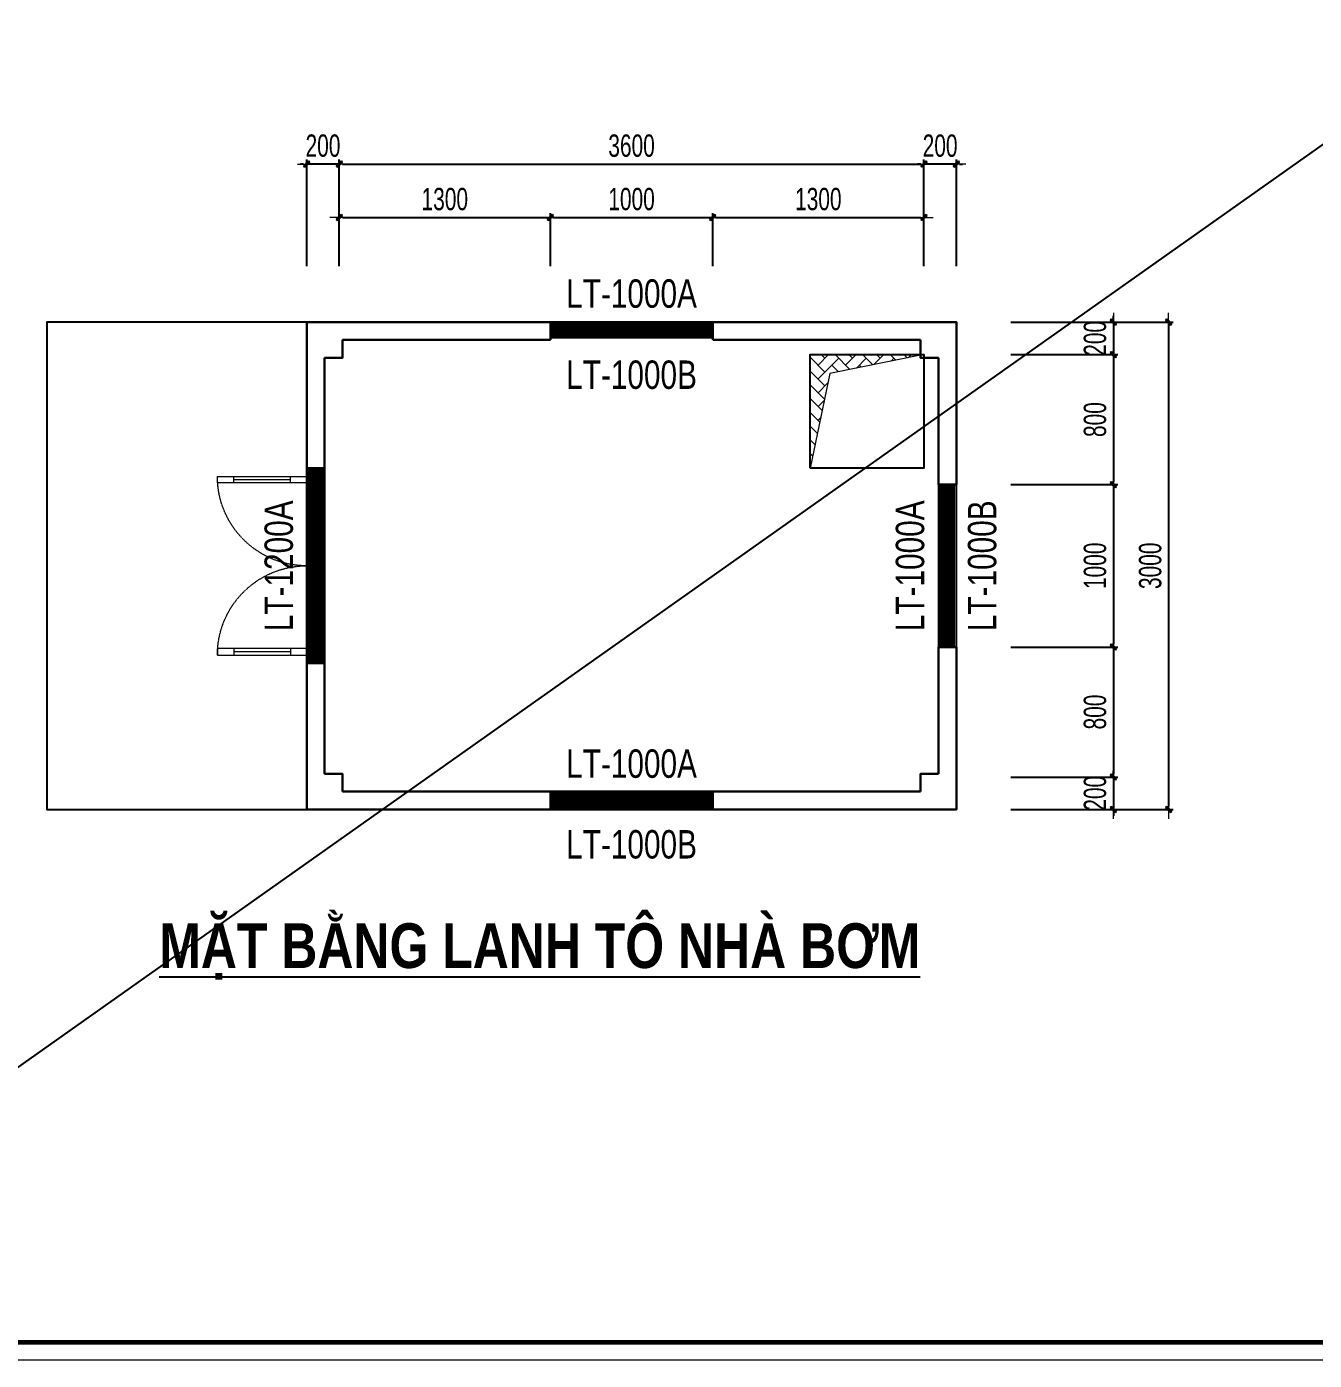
# Model space of a CAD drawing. Header units: millimetres. Extents: x 142758 to 365363, y -504867 to -415100.
# Drawn here: x 293044 to 300973, y -478817 to -470608 of the extents above; entities that cross this region are included whole.
import ezdxf
from ezdxf.enums import TextEntityAlignment as Align

# ---------------------------------------------------------------- set-up
doc = ezdxf.new("R2010")
doc.units = ezdxf.units.MM
doc.header["$LTSCALE"] = 20
doc.header["$MEASUREMENT"] = 0
doc.header["$PDMODE"] = 32
doc.linetypes.add('HIDDEN2', pattern=[0.1875, 0.125, -0.0625])
doc.linetypes.add('HIDDENX2', pattern=[0.75, 0.5, -0.25])
doc.layers.get('Defpoints').update_dxf_attribs({"color": 1})
for name, color, linetype, lineweight in [('03', 252, 'Continuous', 30), ('ISO', 153, 'Continuous', 13), ('LC Dim', 8, 'Continuous', 18), ('LC Hatch', 252, 'Continuous', 9), ('LC ISO', 153, 'Continuous', 13), ('LC Net dam 1', 30, 'Continuous', 30), ('LC Net thay', 7, 'Continuous', 25), ('LC Text1', 3, 'Continuous', 20), ('LC Text2', 7, 'Continuous', 25), ('NetMo', 9, 'HIDDENX2', 0)]:
    doc.layers.add(name, color=color, linetype=linetype, lineweight=lineweight)
for name, color, linetype in [('KCS_LANH_TO', 3, 'Continuous'), ('KCS_TEXT', 2, 'Continuous'), ('Khungten_LCDI', 7, 'Continuous')]:
    doc.layers.add(name, color=color, linetype=linetype)
doc.layers.add('KCS_Plotter', color=11, linetype='Continuous', plot=False)
doc.styles.add('HOATBIF', font='hoatbif.shx', dxfattribs={"width": 0.7})
doc.styles.add('KCS_SMTEXT', font='arial_0.ttf', dxfattribs={"width": 0.7})
doc.styles.add('Khungten', font='VHAVAN.TTF', dxfattribs={"width": 0.9, "height": 5000})
doc.styles.add('LC 1', font='VHAVANB.TTF')
doc.styles.add('LC3', font='VHARIALB.TTF', dxfattribs={"width": 0.8})
doc.styles.add('Title', font='VHBLACK.TTF', dxfattribs={"width": 0.8})
doc.dimstyles.new('MONG', dxfattribs={"dimscale": 50, "dimtxt": 2.5, "dimasz": 0.35, "dimexe": 0.5, "dimexo": 0, "dimgap": 0.8, "dimtad": 1, "dimdec": 0, "dimzin": 0, "dimdsep": 46, "dimtxsty": 'HOATBIF', "dimblk1": 'DOT', "dimblk2": 'DOT', "dimsah": 1, "dimcen": -1, "dimdle": 1, "dimclrd": 256, "dimclre": 256, "dimclrt": 4, "dimadec": 3, "dimazin": 2, "dimtfac": 0.333333, "dimtdec": 0, "dimtix": 1, "dimtmove": 2, "dimatfit": 3, "dimldrblk": 'DOT', "dimfxl": 1, "dimtvp": 0.833333, "dimtolj": 1, "dimtzin": 0, "dimarcsym": 0})

# ---------------------------------------------------------------- blocks, each defined once
blk = doc.blocks.new('lcdi fix')
at = {"layer": 'Defpoints', "lineweight": 0}
blk.add_lwpolyline([(-1200, -14850), (-1200, 14850), (40800, 14850), (40800, -14850)], close=True, dxfattribs=at)
at = {"layer": 'Khungten_LCDI', "color": 5, "lineweight": 60}
blk.add_lwpolyline([(0, -14650), (0, 14650), (40600, 14650), (40600, -14650)], close=True, dxfattribs=at)
at = {"color": 7, "style": 'Khungten', "width": 0.8}
for tag, p in [('REVISION', (39499, -10746)), ('NGAYHT', (39546, -11609))]:
    blk.add_attdef(tag, text='', height=200, dxfattribs=at).set_placement(p, align=Align.CENTER)
at = {"layer": 'LC Text1', "style": 'Title', "width": 1.485915}
for tag, p, p2 in [('TENBANVE1', (36913, -8886), (40339, -8886)), ('TENBANVE2', (36913, -9562), (40339, -9562))]:
    blk.add_attdef(tag, text='', height=250, dxfattribs=at).set_placement(p, p2, align=Align.FIT)
at = {"layer": 'LC Text1', "style": 'Title', "width": 0.7}
blk.add_attdef('SOBANVE', text='', height=250, dxfattribs=at).set_placement((39562, -13896), align=Align.CENTER)
blk = doc.blocks.new('DOT')
at = {"layer": 'LC Dim'}
blk.add_line((-3, 0), (3, 0), dxfattribs=at)
at = {"layer": 'LC Dim', "color": 4}
blk.add_line((-1, -1), (1, 1), dxfattribs=at)
blk.add_lwpolyline([(0.5, 1), (-1, -0.5), (-0.5, -1), (1, 0.5)], close=True, dxfattribs=at)
blk = doc.blocks.new('*D370')
at = {"layer": 'Defpoints', "color": 0, "ltscale": 2, "transparency": 16777216}
for p in [(298568.83538, -471453.79265), (294968.83538, -472082), (298568.83538, -472082)]:
    blk.add_point(p, dxfattribs=at)
at = {"layer": 'LC Dim', "lineweight": -2, "ltscale": 2, "transparency": 16777216}
for p, q in [((294968.83538, -472082), (294968.83538, -471426.29265)), ((298568.83538, -472082), (298568.83538, -471426.29265)), ((294988.08538, -471453.79265), (298549.58538, -471453.79265))]:
    blk.add_line(p, q, dxfattribs=at)
at = {"layer": 'LC Dim', "lineweight": -2, "ltscale": 2, "transparency": 16777216, "xscale": 19.25, "yscale": 19.25, "zscale": 19.25, "rotation": 180}
blk.add_blockref('DOT', (294968.83538, -471453.79265), dxfattribs=at)
at = {"layer": 'LC Dim', "lineweight": -2, "ltscale": 2, "transparency": 16777216, "xscale": 19.25, "yscale": 19.25, "zscale": 19.25}
blk.add_blockref('DOT', (298568.83538, -471453.79265), dxfattribs=at)
at = {"layer": 'LC Dim', "color": 4, "ltscale": 2, "transparency": 16777216, "insert": (296768.83538, -471341.04265), "char_height": 137.5, "attachment_point": 5, "style": 'HOATBIF'}
blk.add_mtext('\\A1;3600', dxfattribs=at)
blk = doc.blocks.new('_Dot')
at = {"color": 0, "linetype": 'ByBlock', "lineweight": -2}
blk.add_line((-0.5, 0), (-1, 0), dxfattribs=at)
at = {"color": 0, "linetype": 'ByBlock', "const_width": 0.5}
blk.add_lwpolyline([(-0.25, 0, 1), (0.25, 0, 1)], format="xyb", close=True, dxfattribs=at)
blk = doc.blocks.new('*D371')
at = {"layer": 'Defpoints', "color": 0, "ltscale": 2, "transparency": 16777216}
for p in [(294768.83538, -471453.79265), (294768.83538, -472082), (294968.83538, -472082)]:
    blk.add_point(p, dxfattribs=at)
at = {"layer": 'LC Dim', "lineweight": -2, "ltscale": 2, "transparency": 16777216}
for p, q in [((294768.83538, -472082), (294768.83538, -471426.29265)), ((294968.83538, -472082), (294968.83538, -471426.29265)), ((294749.58538, -471453.79265), (294730.33538, -471453.79265)), ((294968.83538, -471453.79265), (294768.83538, -471453.79265)), ((294988.08538, -471453.79265), (295007.33538, -471453.79265))]:
    blk.add_line(p, q, dxfattribs=at)
at = {"layer": 'LC Dim', "lineweight": -2, "ltscale": 2, "transparency": 16777216, "xscale": 19.25, "yscale": 19.25, "zscale": 19.25}
blk.add_blockref('DOT', (294768.83538, -471453.79265), dxfattribs=at)
at = {"layer": 'LC Dim', "lineweight": -2, "ltscale": 2, "transparency": 16777216, "xscale": 19.25, "yscale": 19.25, "zscale": 19.25, "rotation": 180}
blk.add_blockref('DOT', (294968.83538, -471453.79265), dxfattribs=at)
at = {"layer": 'LC Dim', "color": 4, "ltscale": 2, "transparency": 16777216, "insert": (294868.83538, -471341.04265), "char_height": 137.5, "attachment_point": 5, "style": 'HOATBIF'}
blk.add_mtext('\\A1;200', dxfattribs=at)
blk = doc.blocks.new('*D372')
at = {"layer": 'Defpoints', "color": 0, "ltscale": 2, "transparency": 16777216}
for p in [(299105, -472426.3), (299105, -472626.3), (299735.7, -472626.3)]:
    blk.add_point(p, dxfattribs=at)
at = {"layer": 'LC Dim', "lineweight": -2, "ltscale": 2, "transparency": 16777216}
for p, q in [((299105, -472426.3), (299763.2, -472426.3)), ((299735.7, -472407), (299735.7, -472387.8)), ((299735.7, -472426.3), (299735.7, -472626.3)), ((299105, -472626.3), (299763.2, -472626.3)), ((299735.7, -472645.5), (299735.7, -472664.8))]:
    blk.add_line(p, q, dxfattribs=at)
at = {"layer": 'LC Dim', "lineweight": -2, "ltscale": 2, "transparency": 16777216, "xscale": 19.25, "yscale": 19.25, "zscale": 19.25}
for p, rotation in [((299735.7, -472426.3), 270), ((299735.7, -472626.3), 90)]:
    blk.add_blockref('DOT', p, dxfattribs=dict(at, rotation=rotation))
at = {"layer": 'LC Dim', "color": 4, "ltscale": 2, "transparency": 16777216, "insert": (299623, -472526.3), "char_height": 137.5, "attachment_point": 5, "rotation": 90, "style": 'HOATBIF'}
blk.add_mtext('\\A1;200', dxfattribs=at)
blk = doc.blocks.new('*D373')
at = {"layer": 'Defpoints', "color": 0, "ltscale": 2, "transparency": 16777216}
for p in [(299105, -472426.3), (299105, -475426.3), (300075.7, -475426.3)]:
    blk.add_point(p, dxfattribs=at)
at = {"layer": 'LC Dim', "lineweight": -2, "ltscale": 2, "transparency": 16777216}
for p, q in [((299105, -472426.3), (300103.2, -472426.3)), ((300075.7, -472445.5), (300075.7, -475407)), ((299105, -475426.3), (300103.2, -475426.3))]:
    blk.add_line(p, q, dxfattribs=at)
at = {"layer": 'LC Dim', "lineweight": -2, "ltscale": 2, "transparency": 16777216, "xscale": 19.25, "yscale": 19.25, "zscale": 19.25}
for p, rotation in [((300075.7, -472426.3), 90), ((300075.7, -475426.3), 270)]:
    blk.add_blockref('DOT', p, dxfattribs=dict(at, rotation=rotation))
at = {"layer": 'LC Dim', "color": 4, "ltscale": 2, "transparency": 16777216, "insert": (299962.9, -473926.3), "char_height": 137.5, "attachment_point": 5, "rotation": 90, "style": 'HOATBIF'}
blk.add_mtext('\\A1;3000', dxfattribs=at)
blk = doc.blocks.new('*D374')
at = {"layer": 'Defpoints', "color": 0, "ltscale": 2, "transparency": 16777216}
for p in [(299105, -472626.3), (299105, -473426.3), (299735.7, -473426.3)]:
    blk.add_point(p, dxfattribs=at)
at = {"layer": 'LC Dim', "lineweight": -2, "ltscale": 2, "transparency": 16777216}
for p, q in [((299105, -472626.3), (299763.2, -472626.3)), ((299735.7, -472645.5), (299735.7, -473407)), ((299105, -473426.3), (299763.2, -473426.3))]:
    blk.add_line(p, q, dxfattribs=at)
at = {"layer": 'LC Dim', "lineweight": -2, "ltscale": 2, "transparency": 16777216, "xscale": 19.25, "yscale": 19.25, "zscale": 19.25}
for p, rotation in [((299735.7, -472626.3), 90), ((299735.7, -473426.3), 270)]:
    blk.add_blockref('DOT', p, dxfattribs=dict(at, rotation=rotation))
at = {"layer": 'LC Dim', "color": 4, "ltscale": 2, "transparency": 16777216, "insert": (299623, -473026.3), "char_height": 137.5, "attachment_point": 5, "rotation": 90, "style": 'HOATBIF'}
blk.add_mtext('\\A1;800', dxfattribs=at)
blk = doc.blocks.new('*D375')
at = {"layer": 'Defpoints', "color": 0, "ltscale": 2, "transparency": 16777216}
for p in [(299105, -475226.3), (299105, -475426.3), (299735.7, -475426.3)]:
    blk.add_point(p, dxfattribs=at)
at = {"layer": 'LC Dim', "lineweight": -2, "ltscale": 2, "transparency": 16777216}
for p, q in [((299735.7, -475207), (299735.7, -475187.8)), ((299105, -475226.3), (299763.2, -475226.3)), ((299735.7, -475226.3), (299735.7, -475426.3)), ((299105, -475426.3), (299763.2, -475426.3)), ((299735.7, -475445.5), (299735.7, -475464.8))]:
    blk.add_line(p, q, dxfattribs=at)
at = {"layer": 'LC Dim', "lineweight": -2, "ltscale": 2, "transparency": 16777216, "xscale": 19.25, "yscale": 19.25, "zscale": 19.25}
for p, rotation in [((299735.7, -475226.3), 270), ((299735.7, -475426.3), 90)]:
    blk.add_blockref('DOT', p, dxfattribs=dict(at, rotation=rotation))
at = {"layer": 'LC Dim', "color": 4, "ltscale": 2, "transparency": 16777216, "insert": (299623, -475326.3), "char_height": 137.5, "attachment_point": 5, "rotation": 90, "style": 'HOATBIF'}
blk.add_mtext('\\A1;200', dxfattribs=at)
blk = doc.blocks.new('*D376')
at = {"layer": 'Defpoints', "color": 0, "ltscale": 2, "transparency": 16777216}
for p in [(299105, -474426.3), (299105, -475226.3), (299735.7, -475226.3)]:
    blk.add_point(p, dxfattribs=at)
at = {"layer": 'LC Dim', "lineweight": -2, "ltscale": 2, "transparency": 16777216}
for p, q in [((299105, -474426.3), (299763.2, -474426.3)), ((299735.7, -474445.5), (299735.7, -475207)), ((299105, -475226.3), (299763.2, -475226.3))]:
    blk.add_line(p, q, dxfattribs=at)
at = {"layer": 'LC Dim', "lineweight": -2, "ltscale": 2, "transparency": 16777216, "xscale": 19.25, "yscale": 19.25, "zscale": 19.25}
for p, rotation in [((299735.7, -474426.3), 90), ((299735.7, -475226.3), 270)]:
    blk.add_blockref('DOT', p, dxfattribs=dict(at, rotation=rotation))
at = {"layer": 'LC Dim', "color": 4, "ltscale": 2, "transparency": 16777216, "insert": (299623, -474826.3), "char_height": 137.5, "attachment_point": 5, "rotation": 90, "style": 'HOATBIF'}
blk.add_mtext('\\A1;800', dxfattribs=at)
blk = doc.blocks.new('*D377')
at = {"layer": 'Defpoints', "color": 0, "ltscale": 2, "transparency": 16777216}
for p in [(299105, -473426.3), (299105, -474426.3), (299735.7, -474426.3)]:
    blk.add_point(p, dxfattribs=at)
at = {"layer": 'LC Dim', "lineweight": -2, "ltscale": 2, "transparency": 16777216}
for p, q in [((299105, -473426.3), (299763.2, -473426.3)), ((299735.7, -473445.5), (299735.7, -474407)), ((299105, -474426.3), (299763.2, -474426.3))]:
    blk.add_line(p, q, dxfattribs=at)
at = {"layer": 'LC Dim', "lineweight": -2, "ltscale": 2, "transparency": 16777216, "xscale": 19.25, "yscale": 19.25, "zscale": 19.25}
for p, rotation in [((299735.7, -473426.3), 90), ((299735.7, -474426.3), 270)]:
    blk.add_blockref('DOT', p, dxfattribs=dict(at, rotation=rotation))
at = {"layer": 'LC Dim', "color": 4, "ltscale": 2, "transparency": 16777216, "insert": (299623, -473926.3), "char_height": 137.5, "attachment_point": 5, "rotation": 90, "style": 'HOATBIF'}
blk.add_mtext('\\A1;1000', dxfattribs=at)
blk = doc.blocks.new('*D378')
at = {"layer": 'Defpoints', "color": 0, "ltscale": 2, "transparency": 16777216}
for p in [(298568.83538, -471453.79265), (298568.83538, -472082), (298768.83538, -472082)]:
    blk.add_point(p, dxfattribs=at)
at = {"layer": 'LC Dim', "lineweight": -2, "ltscale": 2, "transparency": 16777216}
for p, q in [((298568.83538, -472082), (298568.83538, -471426.29265)), ((298768.83538, -472082), (298768.83538, -471426.29265)), ((298549.58538, -471453.79265), (298530.33538, -471453.79265)), ((298768.83538, -471453.79265), (298568.83538, -471453.79265)), ((298788.08538, -471453.79265), (298807.33538, -471453.79265))]:
    blk.add_line(p, q, dxfattribs=at)
at = {"layer": 'LC Dim', "lineweight": -2, "ltscale": 2, "transparency": 16777216, "xscale": 19.25, "yscale": 19.25, "zscale": 19.25}
blk.add_blockref('DOT', (298568.83538, -471453.79265), dxfattribs=at)
at = {"layer": 'LC Dim', "lineweight": -2, "ltscale": 2, "transparency": 16777216, "xscale": 19.25, "yscale": 19.25, "zscale": 19.25, "rotation": 180}
blk.add_blockref('DOT', (298768.83538, -471453.79265), dxfattribs=at)
at = {"layer": 'LC Dim', "color": 4, "ltscale": 2, "transparency": 16777216, "insert": (298668.83538, -471341.04265), "char_height": 137.5, "attachment_point": 5, "style": 'HOATBIF'}
blk.add_mtext('\\A1;200', dxfattribs=at)
blk = doc.blocks.new('TIEUDE1')
at = {"layer": 'LC Text2', "color": 7, "style": 'LC 1'}
blk.add_attdef('TIªU§Ò', text='', height=5, dxfattribs=at).set_placement((0, 0), align=Align.BOTTOM_CENTER)
blk.add_attdef('TL', text='', height=3, dxfattribs=at).set_placement((0, -2), align=Align.TOP_CENTER)
blk = doc.blocks.new('*U23')
for p, q in [((-450, 1110), (-450, 1150)), ((-100, 1110), (-100, 1150)), ((-100, 1130), (-450, 1130)), ((-450, 90), (-450, 50)), ((-100, 90), (-100, 50)), ((-100, 70), (-450, 70))]:
    blk.add_line(p, q)
for points in [[(0, 1150), (0, 1110), (-550, 1110), (-550, 1150)], [(0, 50), (0, 90), (-550, 90), (-550, 50)]]:
    blk.add_lwpolyline(points, close=True)
at = {"linetype": 'HIDDEN2'}
for centre, start, end in [((0, 1150), 180.00004, 270), ((0, 50), 90, 179.99996)]:
    blk.add_arc(centre, 550, start, end, dxfattribs=at)
at = {"layer": '03'}
for points in [[(110, 1200), (110, 1140), (40, 1140), (40, 1150), (0, 1150), (0, 1200)], [(110, 0), (110, 60), (40, 60), (40, 50), (0, 50), (0, 0)]]:
    blk.add_lwpolyline(points, close=True, dxfattribs=at)
blk = doc.blocks.new('*D379')
at = {"layer": 'Defpoints', "color": 0, "ltscale": 2, "transparency": 16777216}
for p in [(296268.83538, -471782.5), (294968.83538, -472082), (296268.83538, -472082)]:
    blk.add_point(p, dxfattribs=at)
at = {"layer": 'LC Dim', "lineweight": -2, "ltscale": 2, "transparency": 16777216}
for p, q in [((294968.83538, -472082), (294968.83538, -471755)), ((296268.83538, -472082), (296268.83538, -471755)), ((294988.08538, -471782.5), (296249.58538, -471782.5))]:
    blk.add_line(p, q, dxfattribs=at)
at = {"layer": 'LC Dim', "lineweight": -2, "ltscale": 2, "transparency": 16777216, "xscale": 19.25, "yscale": 19.25, "zscale": 19.25, "rotation": 180}
blk.add_blockref('DOT', (294968.83538, -471782.5), dxfattribs=at)
at = {"layer": 'LC Dim', "lineweight": -2, "ltscale": 2, "transparency": 16777216, "xscale": 19.25, "yscale": 19.25, "zscale": 19.25}
blk.add_blockref('DOT', (296268.83538, -471782.5), dxfattribs=at)
at = {"layer": 'LC Dim', "color": 4, "ltscale": 2, "transparency": 16777216, "insert": (295618.83538, -471669.75), "char_height": 137.5, "attachment_point": 5, "style": 'HOATBIF'}
blk.add_mtext('\\A1;1300', dxfattribs=at)
blk = doc.blocks.new('*D380')
at = {"layer": 'Defpoints', "color": 0, "ltscale": 2, "transparency": 16777216}
for p in [(297268.83538, -471782.5), (296268.83538, -472082), (297268.83538, -472082)]:
    blk.add_point(p, dxfattribs=at)
at = {"layer": 'LC Dim', "lineweight": -2, "ltscale": 2, "transparency": 16777216}
for p, q in [((296268.83538, -472082), (296268.83538, -471755)), ((297268.83538, -472082), (297268.83538, -471755)), ((296288.08538, -471782.5), (297249.58538, -471782.5))]:
    blk.add_line(p, q, dxfattribs=at)
at = {"layer": 'LC Dim', "lineweight": -2, "ltscale": 2, "transparency": 16777216, "xscale": 19.25, "yscale": 19.25, "zscale": 19.25, "rotation": 180}
blk.add_blockref('DOT', (296268.83538, -471782.5), dxfattribs=at)
at = {"layer": 'LC Dim', "lineweight": -2, "ltscale": 2, "transparency": 16777216, "xscale": 19.25, "yscale": 19.25, "zscale": 19.25}
blk.add_blockref('DOT', (297268.83538, -471782.5), dxfattribs=at)
at = {"layer": 'LC Dim', "color": 4, "ltscale": 2, "transparency": 16777216, "insert": (296768.83538, -471669.75), "char_height": 137.5, "attachment_point": 5, "style": 'HOATBIF'}
blk.add_mtext('\\A1;1000', dxfattribs=at)
blk = doc.blocks.new('*D381')
at = {"layer": 'Defpoints', "color": 0, "ltscale": 2, "transparency": 16777216}
for p in [(298568.83538, -471782.5), (297268.83538, -472082), (298568.83538, -472082)]:
    blk.add_point(p, dxfattribs=at)
at = {"layer": 'LC Dim', "lineweight": -2, "ltscale": 2, "transparency": 16777216}
for p, q in [((297268.83538, -472082), (297268.83538, -471755)), ((298568.83538, -472082), (298568.83538, -471755)), ((297288.08538, -471782.5), (298549.58538, -471782.5))]:
    blk.add_line(p, q, dxfattribs=at)
at = {"layer": 'LC Dim', "lineweight": -2, "ltscale": 2, "transparency": 16777216, "xscale": 19.25, "yscale": 19.25, "zscale": 19.25, "rotation": 180}
blk.add_blockref('DOT', (297268.83538, -471782.5), dxfattribs=at)
at = {"layer": 'LC Dim', "lineweight": -2, "ltscale": 2, "transparency": 16777216, "xscale": 19.25, "yscale": 19.25, "zscale": 19.25}
blk.add_blockref('DOT', (298568.83538, -471782.5), dxfattribs=at)
at = {"layer": 'LC Dim', "color": 4, "ltscale": 2, "transparency": 16777216, "insert": (297918.83538, -471669.75), "char_height": 137.5, "attachment_point": 5, "style": 'HOATBIF'}
blk.add_mtext('\\A1;1300', dxfattribs=at)

msp = doc.modelspace()

# ---------------------------------------------------------------- hatches: boundary and pattern name
at = {"layer": 'LC Hatch', "ltscale": 2}
h = msp.add_hatch(dxfattribs=at)
h.set_pattern_fill('AR-HBONE', color=256, scale=15)
h.set_pattern_definition([(45, (339664.935, -461660.58), (0, 84.85281), [180, -60]), (135, (339707.36, -461618.155), (7e-15, 84.85281), [180, -60])])
h.paths.add_polyline_path([(297989.9, -472741.6), (297868.8, -473326.3), (297868.8, -472626.3), (298568.8, -472626.3)])

# ---------------------------------------------------------------- linework, layer by layer
at = {"layer": 'ISO', "ltscale": 0.5, "flags": 128}
msp.add_lwpolyline([(298568.8, -472626.3), (297989.9, -472741.6), (297868.8, -473326.3)], dxfattribs=at)
at = {"layer": 'KCS_LANH_TO', "color": 1, "ltscale": 2, "const_width": 100}
for points in [[(296268.8, -472478), (297268.8, -472478)], [(294823.8, -474526.3), (294823.8, -473326.3)], [(298710.8, -473426.3), (298710.8, -474426.3)], [(296268.8, -475371.3), (297268.8, -475371.3)]]:
    msp.add_lwpolyline(points, dxfattribs=at)
at = {"layer": 'KCS_Plotter', "ltscale": 2}
msp.add_line((290441.3, -478816.8), (313541.3, -462481.8), dxfattribs=at)
at = {"layer": 'LC Net dam 1'}
for p, q in [((296268.8, -472426.3), (296268.8, -472536.3)), ((297268.8, -472426.3), (297268.8, -472536.3)), ((294768.8, -473326.3), (294878.8, -473326.3)), ((294878.8, -473326.3), (294768.8, -473326.3)), ((298768.8, -473426.3), (298658.8, -473426.3)), ((298768.8, -474426.3), (298658.8, -474426.3)), ((294878.8, -474526.3), (294768.8, -474526.3)), ((296268.8, -475426.3), (296268.8, -475316.3)), ((297268.8, -475426.3), (297268.8, -475316.3))]:
    msp.add_line(p, q, dxfattribs=at)
for points in [[(296268.8, -472426.3), (294768.8, -472426.3), (294768.8, -473326.3)], [(298768.8, -473426.3), (298768.8, -472426.3), (297268.8, -472426.3)], [(294878.8, -472646.3), (294988.8, -472646.3), (294988.8, -472536.3)], [(296268.8, -472536.3), (294988.8, -472536.3)], [(298548.8, -472536.3), (297268.8, -472536.3)], [(298658.8, -472646.3), (298548.8, -472646.3), (298548.8, -472536.3)], [(294878.8, -472646.3), (294878.8, -473326.3)], [(298658.8, -473426.3), (298658.8, -472646.3)], [(297268.8, -475426.3), (298768.8, -475426.3), (298768.8, -474426.3)], [(298658.8, -475206.3), (298658.8, -474426.3)], [(294768.8, -474526.3), (294768.8, -475426.3), (296268.8, -475426.3)], [(294878.8, -474526.3), (294878.8, -475206.3)], [(294878.8, -475206.3), (294988.8, -475206.3), (294988.8, -475316.3)], [(298658.8, -475206.3), (298548.8, -475206.3), (298548.8, -475316.3)], [(294988.8, -475316.3), (296268.8, -475316.3)], [(297268.8, -475316.3), (298548.8, -475316.3)]]:
    msp.add_lwpolyline(points, dxfattribs=at)
at = {"layer": 'LC Net thay'}
for p, q in [((296268.8, -472426.3), (297268.8, -472426.3)), ((297268.8, -472478), (296268.8, -472478)), ((298658.8, -473426.3), (298658.8, -474426.3)), ((298768.8, -474426.3), (298768.8, -473426.3)), ((297268.8, -475316.3), (296268.8, -475316.3)), ((296268.8, -475426.3), (297268.8, -475426.3))]:
    msp.add_line(p, q, dxfattribs=at)
msp.add_lwpolyline([(298768.8, -475426.3), (298768.8, -472426.3), (293168.8, -472426.3), (293168.8, -475426.3), (294768.8, -475426.3), (294768.8, -475426.3)], close=True, dxfattribs=at)
at = {"layer": 'LC Net thay', "linetype": 'Continuous', "ltscale": 10}
msp.add_lwpolyline([(297868.8, -473326.3), (297868.8, -472626.3), (298568.8, -472626.3), (298568.8, -473326.3)], close=True, dxfattribs=at)
at = {"layer": 'LC Net thay', "ltscale": 2}
msp.add_lwpolyline([(294768.8, -473326.3), (294878.8, -473326.3), (294878.8, -474526.3), (294768.8, -474526.3)], close=True, dxfattribs=at)
at = {"layer": 'NetMo', "ltscale": 2}
for p, q in [((296268.8, -472481.3), (297268.8, -472481.3)), ((298711.1, -473426.3), (298713.8, -474426.3)), ((296268.8, -475371.3), (297268.8, -475371.3))]:
    msp.add_line(p, q, dxfattribs=at)

# ---------------------------------------------------------------- block references
at = {"layer": 'LC ISO', "ltscale": 2, "xscale": -1, "rotation": 180}
msp.add_blockref('*U23', (294768.8, -473326.3), dxfattribs=at)
at = {"layer": 'LC Net thay', "xscale": 0.55, "yscale": 0.55, "zscale": 0.55}
msp.add_blockref('lcdi fix', (291101.3, -470649.3), dxfattribs=at)
at = {"layer": 'LC Text2'}
ref = msp.add_blockref('TIEUDE1', (296203.8, -476484.6), dxfattribs=dict(at, xscale=55.88, yscale=55.88, zscale=55.88))
ref.add_attrib('TIªU§Ò', '%%UmÆt b»ng lanh t« nhµ b¬m', dxfattribs={"color": 7, "height": 275.176, "style": 'LC3', "width": 0.8}).set_placement((296203.8, -476484.6), align=Align.BOTTOM_CENTER)

# ---------------------------------------------------------------- texts
at = {"layer": 'KCS_TEXT', "ltscale": 2, "style": 'KCS_SMTEXT', "width": 0.75}
for s, p in [('LT-1000A', (296768.8, -472338)), ('LT-1000B', (296768.8, -472837.5)), ('LT-1000A', (296768.8, -475231.3)), ('LT-1000B', (296768.8, -475728))]:
    msp.add_text(s, height=175, dxfattribs=at).set_placement(p, align=Align.CENTER)
for s, p in [('LT-1200A', (294683.8, -473926.3)), ('LT-1000A', (298570.8, -473926.3)), ('LT-1000B', (299014.8, -473926.3))]:
    msp.add_text(s, height=175, rotation=90, dxfattribs=at).set_placement(p, align=Align.CENTER)

# ---------------------------------------------------------------- dimensions: what is measured, and where the dimension line sits
at = {"layer": 'LC Dim', "ltscale": 2}
for base, p1, p2, angle, picture, middle in [((294768.8, -471453.8), (294968.8, -472082), (294768.8, -472082), 180, '*D371', (294868.8, -471341)), ((298568.8, -471453.8), (294968.8, -472082), (298568.8, -472082), 180, '*D370', (296768.8, -471341)), ((299735.7, -472626.3), (299105, -472426.3), (299105, -472626.3), 90, '*D372', (299623, -472526.3)), ((300075.7, -475426.3), (299105, -472426.3), (299105, -475426.3), 90, '*D373', (299962.9, -473926.3)), ((299735.7, -473426.3), (299105, -472626.3), (299105, -473426.3), 90, '*D374', (299623, -473026.3)), ((299735.7, -474426.3), (299105, -473426.3), (299105, -474426.3), 90, '*D377', (299623, -473926.3)), ((299735.7, -475226.3), (299105, -474426.3), (299105, -475226.3), 90, '*D376', (299623, -474826.3)), ((299735.7, -475426.3), (299105, -475226.3), (299105, -475426.3), 90, '*D375', (299623, -475326.3))]:
    dim = msp.add_linear_dim(base=base, p1=p1, p2=p2, angle=angle, dimstyle='MONG', override={"dimscale": 55}, dxfattribs=at)
    dim.commit()
    dim.dimension.update_dxf_attribs({"geometry": picture, "text_midpoint": middle})
for base, p1, p2, picture, middle in [((298568.8, -471453.8), (298768.8, -472082), (298568.8, -472082), '*D378', (298668.8, -471341)), ((296268.8, -471782.5), (294968.8, -472082), (296268.8, -472082), '*D379', (295618.8, -471669.7)), ((297268.8, -471782.5), (296268.8, -472082), (297268.8, -472082), '*D380', (296768.8, -471669.7)), ((298568.8, -471782.5), (297268.8, -472082), (298568.8, -472082), '*D381', (297918.8, -471669.7))]:
    dim = msp.add_linear_dim(base=base, p1=p1, p2=p2, dimstyle='MONG', override={"dimscale": 55}, dxfattribs=at)
    dim.commit()
    dim.dimension.update_dxf_attribs({"geometry": picture, "text_midpoint": middle})

doc.saveas('drawing.dxf')
